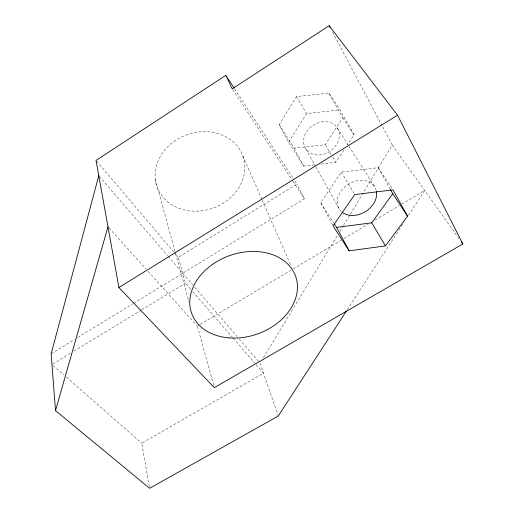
<?xml version="1.0" encoding="UTF-8"?>
<svg xmlns="http://www.w3.org/2000/svg" width="514" height="514" viewBox="0 0 514 514"><rect width="100%" height="100%" fill="white"/><g stroke="black" fill="none" stroke-linecap="round" stroke-linejoin="round"><path stroke-width="0.39" stroke-dasharray="2.57 1.93" d="M263.406 357.699L337.782 234.892M339.863 231.461L343.185 225.974M343.603 225.286L349.835 214.993M350.252 214.306L392.214 145.012L382.146 125.949M314.671 164.833L303.729 166.118L288.611 142.269L279.256 124.671L296.488 96.529L328.941 93.15L340.05 109.932L354.075 134.886L347.541 144.697M288.611 142.269L306.595 113.536L340.05 109.932M347.31 309.653L404.126 222.125M408.495 215.392L424.667 190.482L401.929 204.039M279.256 124.671L294.137 148.205L325.253 144.659L342.793 117.732L328.941 93.15M320.922 164.094L335.77 162.347L344.052 149.927M332.661 225.164L320.723 202.702L341.386 172.081L378.278 167.673L392.529 189.191M190.7 289.247L185.458 283.208L178.294 257.283L296.912 184.108L293.398 178.737M51.149 353.78L74.324 339.593M77.736 337.505L132.946 303.71M133.627 303.292L304.372 198.783L296.912 184.108M52.653 364.098L70.457 353.259M73.875 351.171L140.964 310.308M141.646 309.891L185.458 283.208M213.702 385.346L197.312 326.069L199.381 324.835M200.068 324.424L292.389 269.368M293.076 268.957L341.302 240.199M344.059 238.554L368.172 224.175M375.059 220.063L399.179 205.684M149.362 486.745L141.774 443.177L263.528 373.215L255.15 363.546M53.18 365.57L64.025 375.072M66.434 377.186L141.774 443.177M109.052 227.972L145.957 268.989M148.096 271.373L197.312 326.069M192.795 291.663L232.617 337.569M233.138 338.18L254.623 362.942M99.298 176.302L167.59 255.683M168.11 256.287L192.641 284.801M194.735 287.23L237.076 336.452M239.171 338.88L259.557 362.582M96.548 161.043L173.636 251.802M174.15 252.406L178.294 257.283M392.214 145.012L459.593 239.415M342.793 117.732L354.075 134.886M232.656 89.494L292.492 180.684M292.929 181.352L304.372 198.783M234.59 88.787L292.961 178.069M320.723 202.702L333.567 222.742M337.338 128.018A18.902 15.497 -34.3 0 1 320.794 154.81A18.902 15.497 -34.3 0 1 306.376 132.169A18.902 15.497 -34.3 0 1 337.338 128.018L348.492 145.584M348.922 146.259L374.661 186.788M325.253 144.659L332.128 156.224M332.532 156.905L335.77 162.347M296.488 96.529L306.595 113.536M341.386 172.081L353.953 193.225M378.278 167.673L390.081 188.901M305.894 148.996L315.545 166.363M315.937 167.056L339.484 209.436M294.137 148.205L303.729 166.118M332.532 32.054L381.774 125.249M242.897 156.127A45.592 38.935 -19.9 0 1 189.737 210.868A45.592 38.935 -19.9 0 1 167.223 147.306A45.592 38.935 -19.9 0 1 242.897 156.127L261.902 199.471M262.224 200.209L291.226 266.336M260.084 363.186L278.26 416.032M155.318 179.444L175.48 253.004M175.627 253.486L188.985 302.226M341.328 211.55A20.926 16.12 -31.6 0 1 348.807 183.993A20.926 16.12 -31.6 0 1 376.299 190.7"/><path stroke-width="0.77" d="M98.778 175.698L51.149 353.78L55.499 410.635L149.632 488.3L278.26 416.032L346.436 311.002M55.499 410.635L107.979 226.783M334.421 224.078L336.561 227.413L371.731 222.838L392.741 193.694L390.46 189.589M385.455 245.917L407.538 216.195L392.959 189.846L354.763 194.594L333.033 225.864L349.102 250.826L385.455 245.917L371.731 222.838M225.813 75.359L96.028 160.432L118.92 287.532L214.338 387.652L462.851 243.977L397.54 115.194L329.178 25.7L232.219 88.826L225.813 75.359L234.146 88.112M118.92 287.532L397.54 115.194M461.45 242.023L462.851 243.977M392.741 193.694L407.538 216.195M336.561 227.413L349.102 250.826M329.178 25.7L330.296 27.82M376.447 191.401A20.926 16.12 -31.6 0 1 365.454 211.595A20.926 16.12 -31.6 0 1 342.427 212.455M229.231 337.884A55.197 41.583 -19.5 0 0 295.736 276.622A55.197 41.583 -19.5 0 0 205.851 269.766A55.197 41.583 -19.5 0 0 229.231 337.884"/></g></svg>
